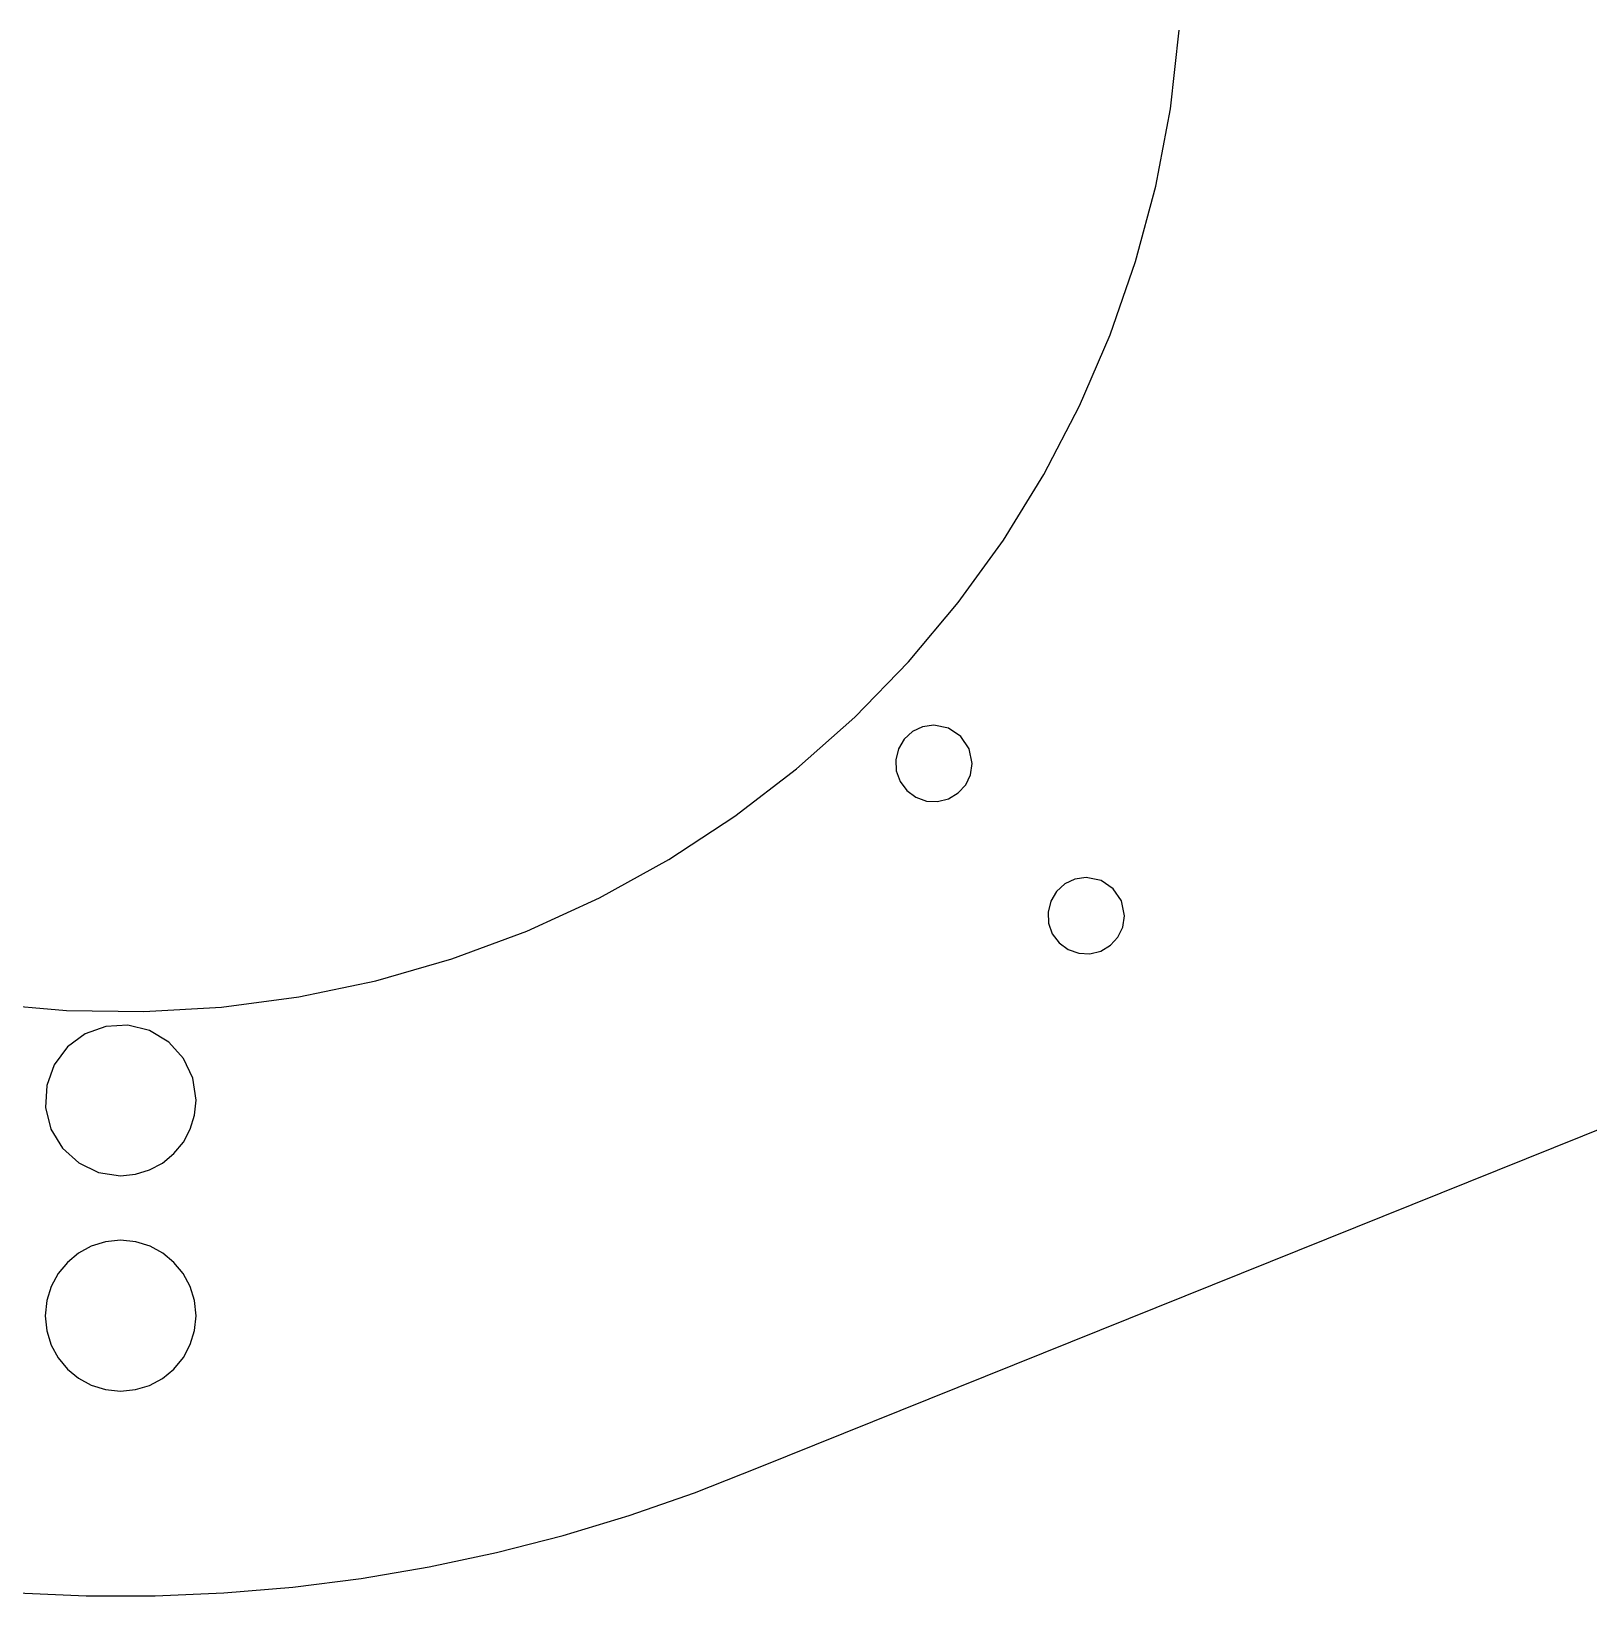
# Model space of a CAD drawing. Extents: x 110 to 524, y 98 to 323.
# Drawn here: x 311.1 to 417.8, y 97.9 to 205 of the extents above; entities that cross this region are included whole.
import ezdxf

# ---------------------------------------------------------------- set-up
doc = ezdxf.new("R2010")
doc.units = 0

msp = doc.modelspace()

# ---------------------------------------------------------------- linework, layer by layer
at = {"color": 7}
for points in [[(360.914098, 106.697454), (524.416074, 172.491303)], [(356.525196, 104.959143), (360.914098, 106.697454)], [(352.067501, 103.408687), (356.525196, 104.959143)], [(347.548424, 102.043439), (352.067501, 103.408687)], [(342.976112, 100.86869), (347.548424, 102.043439)], [(338.3589, 99.887087), (342.976112, 100.86869)], [(333.704515, 99.101276), (338.3589, 99.887087)], [(329.021528, 98.50861), (333.704515, 99.101276)], [(310.164936, 98.114381), (314.881313, 97.915944)], [(314.881313, 97.915944), (319.601156, 97.915944)], [(319.601156, 97.915944), (324.317533, 98.114381)], [(324.317533, 98.114381), (329.021528, 98.50861)]]:
    msp.add_lwpolyline(points, dxfattribs=at)
at = {"layer": 'Layer 1', "color": 7}
for points in [[(308.27223, 138.452959), (313.538484, 137.990959), (318.836714, 137.912948), (324.145562, 138.223174), (329.443673, 138.925884), (334.709688, 140.025328), (339.922251, 141.525752), (345.060005, 143.431407), (350.040446, 145.716846), (354.787245, 148.341724), (359.288304, 151.287935), (363.531525, 154.537374), (367.504811, 158.071934), (371.196063, 161.873511), (374.593183, 165.923998), (377.684075, 170.205289), (380.45664, 174.69928), (382.89878, 179.387865), (384.998398, 184.252937), (386.743395, 189.276392), (388.121674, 194.440124), (389.121138, 199.726026), (389.729688, 205.115994)], [(372.92577, 157.529411), (372.156855, 157.414272), (371.468904, 157.087475), (370.903716, 156.576951), (370.503091, 155.910628), (370.315215, 155.156183), (370.353868, 154.395539), (370.609243, 153.678004), (371.071532, 153.052884), (371.696652, 152.590595), (372.414187, 152.33522), (373.17483, 152.296567), (373.929276, 152.484443), (374.595599, 152.885069), (375.106123, 153.450257), (375.432919, 154.138208), (375.548058, 154.907122), (375.348448, 155.910628), (374.780008, 156.76136), (373.929276, 157.329801), (372.92577, 157.529411), (372.92577, 157.529411)], [(383.355261, 147.099575), (382.586347, 146.984436), (381.898396, 146.65764), (381.333208, 146.147116), (380.932583, 145.480793), (380.744706, 144.726347), (380.783359, 143.965704), (381.038734, 143.248169), (381.501023, 142.623049), (382.126143, 142.16076), (382.843678, 141.905385), (383.604322, 141.866732), (384.358768, 142.054608), (385.02509, 142.455233), (385.535614, 143.020421), (385.862411, 143.708372), (385.97755, 144.477287), (385.771477, 145.498), (385.209499, 146.331525), (384.375974, 146.893503), (383.355261, 147.099575), (383.355261, 147.099575)], [(322.404614, 131.841431), (322.177903, 133.355443), (321.534432, 134.710037), (320.529196, 135.822907), (319.21719, 136.611748), (317.731667, 136.981682), (316.23394, 136.905573), (314.821095, 136.402733), (313.590218, 135.492474), (312.679959, 134.261597), (312.177119, 132.848752), (312.10101, 131.351025), (312.470944, 129.865502), (313.259785, 128.553495), (314.372655, 127.54826), (315.727248, 126.904789), (317.24126, 126.678078), (318.253285, 126.778207), (319.21719, 127.071115), (320.105891, 127.545582), (320.892303, 128.190389), (321.53711, 128.9768), (322.011577, 129.865502), (322.304485, 130.829407), (322.404614, 131.841431), (322.404614, 131.841431)], [(322.404614, 117.091464), (322.299713, 118.132059), (321.998852, 119.101274), (321.522794, 119.978344), (320.892303, 120.742506), (320.12814, 121.372998), (319.251071, 121.849055), (318.281856, 122.149916), (317.24126, 122.254817), (316.200664, 122.149916), (315.23145, 121.849055), (314.35438, 121.372998), (313.590218, 120.742506), (312.959726, 119.978344), (312.483669, 119.101274), (312.182808, 118.132059), (312.077907, 117.091464), (312.182808, 116.050868), (312.483669, 115.081653), (312.959726, 114.204583), (313.590218, 113.440421), (314.35438, 112.80993), (315.23145, 112.333872), (316.200664, 112.033011), (317.24126, 111.92811), (318.253285, 112.028239), (319.21719, 112.321147), (320.105891, 112.795614), (320.892303, 113.440421), (321.53711, 114.226832), (322.011577, 115.115534), (322.304485, 116.079439), (322.404614, 117.091464), (322.404614, 117.091464)]]:
    msp.add_lwpolyline(points, dxfattribs=at)

doc.saveas('drawing.dxf')
